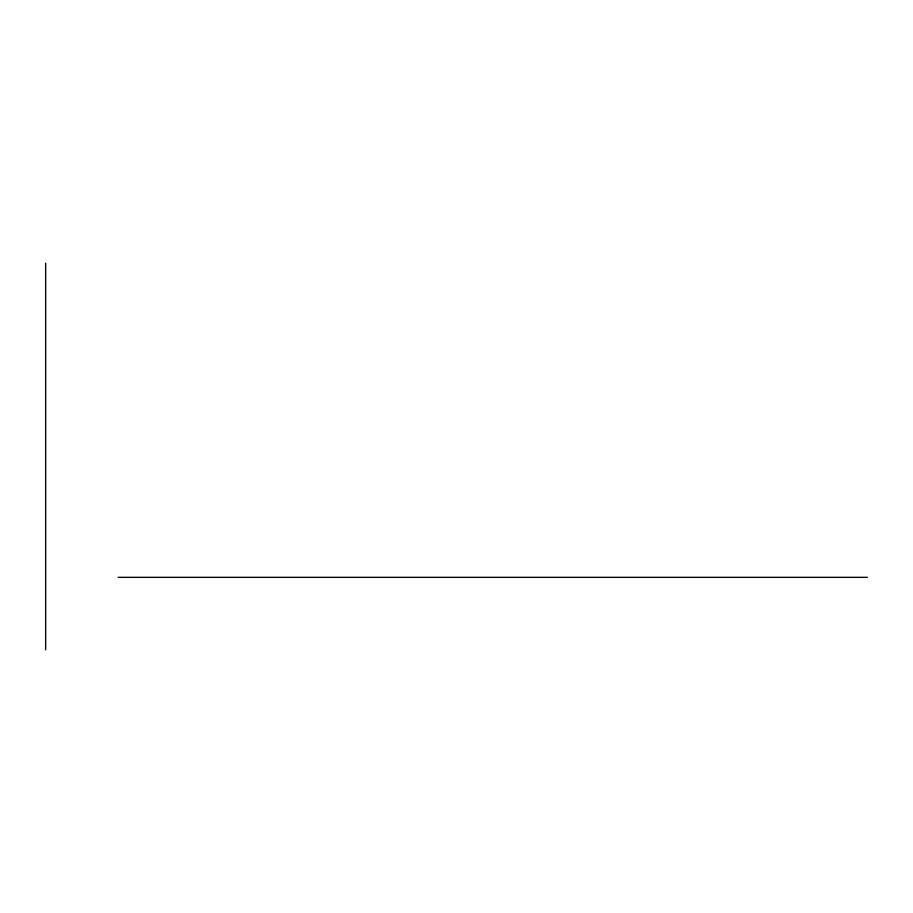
<?xml version="1.0" encoding="UTF-8"?>
<svg xmlns="http://www.w3.org/2000/svg" width="913" height="913" viewBox="0 0 913 913"><rect width="100%" height="100%" fill="white"/><g stroke="black" fill="none" stroke-linecap="round" stroke-linejoin="round"><path stroke-width="1.37" d="M118.154 577.336L867.35 577.336M45.65 263.161L45.65 649.839"/></g></svg>
